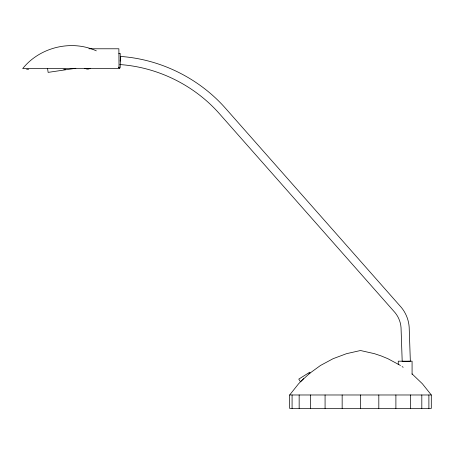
<?xml version="1.0" encoding="UTF-8"?>
<svg xmlns="http://www.w3.org/2000/svg" width="454" height="454" viewBox="0 0 454 454"><rect width="100%" height="100%" fill="white"/><g stroke="black" fill="none" stroke-linecap="round" stroke-linejoin="round"><path stroke-width="0.68" d="M120.134 61.131L120.622 56.449C160.631 59.247 199.124 78.304 225.621 108.415L401.376 307.489C405.91 313.005 408.674 319.939 409.168 327.067L410.342 361.236L402.204 361.515L401.035 327.629C400.655 322.181 398.55 316.886 395.082 312.67L219.6 113.909C194.437 85.261 157.822 67.164 119.777 64.553M412.05 373.875L422.39 383.778L431.3 394.98L431.3 408.43L289.669 408.43L289.669 394.98L298.579 383.778L303.578 378.653M310.161 372.882L300.44 381.763L298.777 379.107L309.747 372.218M308.919 373.875L320.501 365.464L333.111 358.688L346.521 353.677L360.482 350.522L374.448 353.677L381.235 355.959L387.858 358.688L400.468 365.464M75.841 68.276L48.141 72.379L47.545 68.327M88.916 48.782L118.869 48.782L119.033 68.588L22.7 68.588C39.753 47.222 71.42 39.43 96.327 50.854M118.823 53.356L120.197 53.356L120.321 60.291L120.202 67.646L118.829 67.646M26.633 69.258L28.636 69.258M63.713 69.258L65.716 69.258M289.669 394.98L431.3 394.98M402.085 366.56L403.163 367.286M118.545 67.101L119.856 68.588M428.888 394.98L428.888 408.43M421.811 394.98L421.811 408.43M412.079 374.346L412.079 361.185L398.266 361.185L398.266 364.647M410.558 394.98L410.558 408.43M395.894 394.98L395.894 408.43M378.812 394.98L378.812 408.43M360.482 394.98L360.482 408.43M342.157 394.98L342.157 408.43M325.075 394.98L325.075 408.43M310.411 394.98L310.411 408.43M299.158 394.98L299.158 408.43M292.081 394.98L292.081 408.43M88.99 68.798A6.345 5.454 -22.8 0 1 85.914 68.758M90.198 68.588A9.494 7.406 -11.7 0 1 84.756 68.395"/></g></svg>
